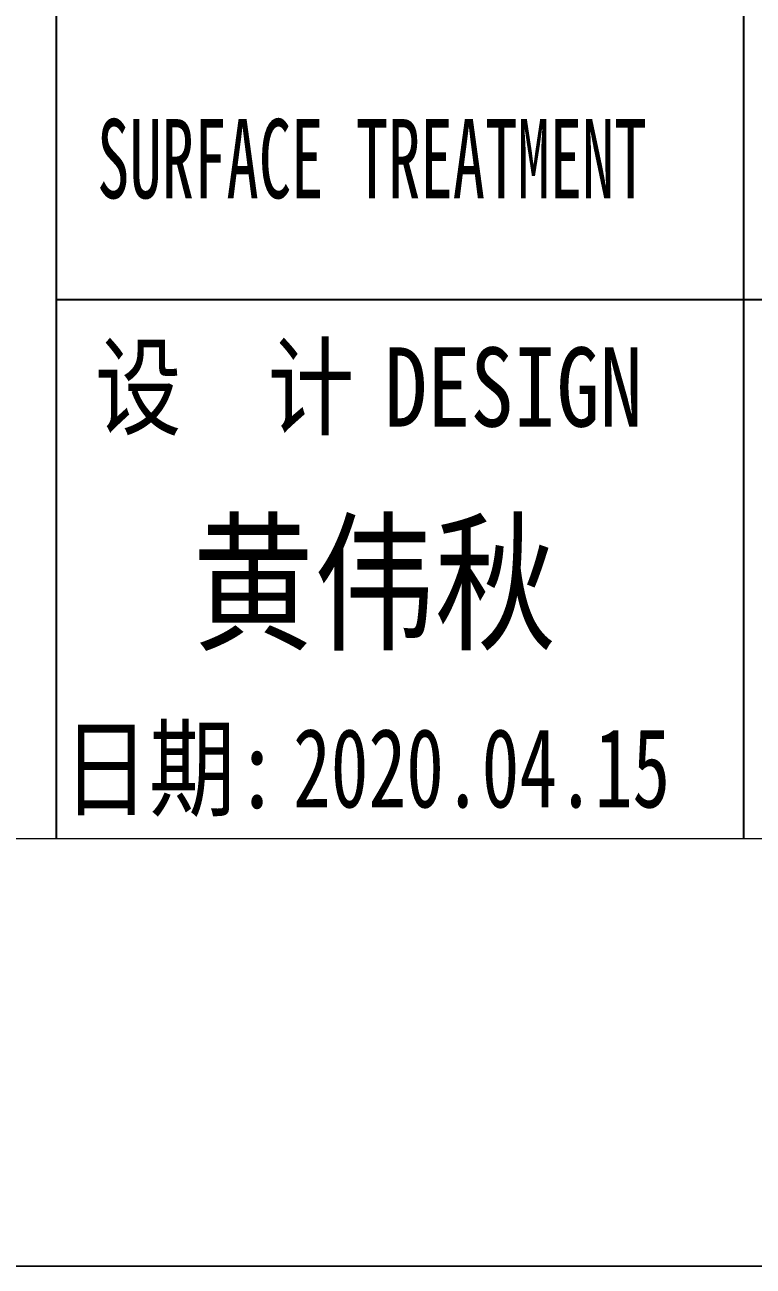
# Model space of a CAD drawing. Header units: millimetres. Extents: x 1333 to 70140, y -42879 to -5704.
# Drawn here: x 67313.7 to 67359.7, y -26173.4 to -26095 of the extents above; entities that cross this region are included whole.
import ezdxf
from ezdxf.enums import TextEntityAlignment as Align

# ---------------------------------------------------------------- set-up
doc = ezdxf.new("R2010")
doc.units = ezdxf.units.MM
doc.header["$LTSCALE"] = 0.5
doc.layers.add('图\\M+19E79\\M+195B6\\M+18E9A', color=7, linetype='Continuous')
doc.layers.add('图框', color=7, linetype='Continuous', lineweight=18)
doc.layers.add('打印', color=7, linetype='Continuous', lineweight=15, plot=False)
doc.layers.add('打印-禁用', color=7, linetype='Continuous', lineweight=15, plot=False)
doc.styles.add('国标', font='simfang.ttf', dxfattribs={"width": 0.8})

# ---------------------------------------------------------------- blocks, each defined once
blk = doc.blocks.new('GZDEH零件A3图框V01版')
at = {"layer": '图\\M+19E79\\M+195B6\\M+18E9A', "color": 9, "linetype": 'Continuous'}
blk.add_line((3092.49, -1832.961), (3092.49, -1788.461), dxfattribs=at)
at = {"layer": '图\\M+19E79\\M+195B6\\M+18E9A', "color": 9}
for p, q in [((3114.17, -1802.211), (3114.17, -1815.961)), ((3181.99, -1815.961), (3092.49, -1815.961)), ((3114.17, -1815.961), (3114.17, -1832.961)), ((3114.17, -1815.961), (3114.17, -1832.961))]:
    blk.add_line(p, q, dxfattribs=at)
at = {"layer": '图框', "linetype": 'Continuous'}
blk.add_line((2882.49, -1832.961), (3272.49, -1832.961), dxfattribs=at)
at = {"layer": '打印-禁用', "linetype": 'Continuous'}
blk.add_line((2857.49, -1846.461), (3277.49, -1846.461), dxfattribs=at)
at = {"layer": '图\\M+19E79\\M+195B6\\M+18E9A', "color": 9, "style": '国标'}
for s, width, p in [('SURFACE TREATMENT', 0.6, (3093.768, -1812.752)), (' DESIGN', 0.8, (3101.469, -1819.96))]:
    blk.add_text(s, height=2.5, dxfattribs=dict(at, width=width)).set_placement(p)
at = {"layer": '图\\M+19E79\\M+195B6\\M+18E9A', "color": 9, "style": '国标', "width": 0.8}
for s, p in [('设  计', (3097.793, -1819.96)), ('日期:', (3096.088, -1831.999))]:
    blk.add_text(s, height=2.5, dxfattribs=at).set_placement(p, align=Align.CENTER)
blk = doc.blocks.new('DEH A3')
at = {"layer": '图框'}
blk.add_blockref('GZDEH零件A3图框V01版', (-2857.49, 1846.461), dxfattribs=at)

msp = doc.modelspace()

# ---------------------------------------------------------------- linework, layer by layer
at = {"layer": '打印'}
msp.add_lwpolyline([(66845.736, -25579.398), (67685.736, -25579.398), (67685.736, -26173.398), (66845.736, -26173.398)], close=True, dxfattribs=at)

# ---------------------------------------------------------------- block references
at = {"layer": '图框', "xscale": 2.000000000000017, "yscale": 2.000000000000017, "zscale": 2.000000000000017, "rotation": 359.9999925153066}
msp.add_blockref('DEH A3', (66845.736, -26173.398), dxfattribs=at)

# ---------------------------------------------------------------- texts
at = {"layer": '图\\M+19E79\\M+195B6\\M+18E9A', "color": 3, "style": '国标'}
for s, height, width, p in [('黄伟秋', 7, 0.8, (67324.332, -26133.765)), ('2020.04.15', 5, 0.7, (67330.662, -26144.438))]:
    msp.add_text(s, height=height, rotation=359.99999, dxfattribs=dict(at, width=width)).set_placement(p)

doc.saveas('drawing.dxf')
